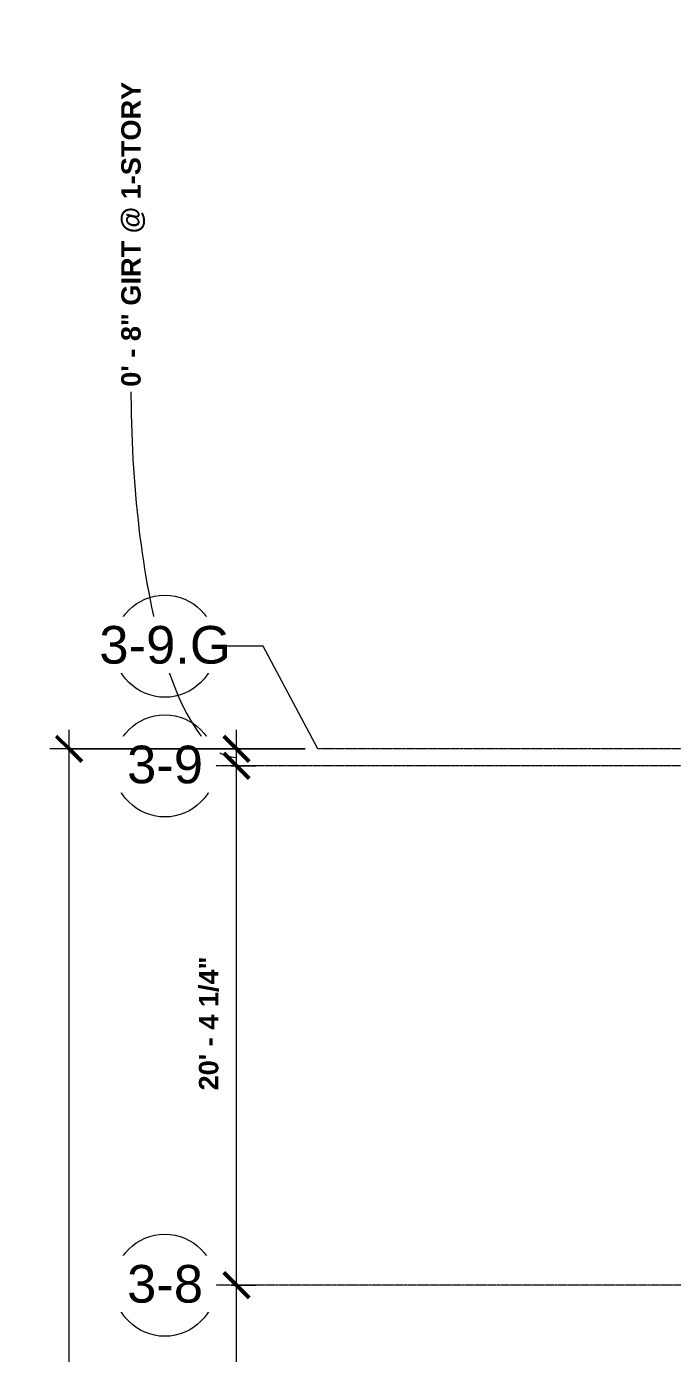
# Model space of a CAD drawing. Header units: inches. Extents: x 21568 to 24810, y -23559 to -20467.
# Drawn here: x 21568 to 21872, y -21176 to -20552 of the extents above; entities that cross this region are included whole.
import ezdxf

# ---------------------------------------------------------------- set-up
doc = ezdxf.new("R2010")
doc.units = ezdxf.units.IN
doc.header["$MEASUREMENT"] = 0
doc.linetypes.add('Grid Line 1_2_', pattern=[0.875, 0.5, -0.125, 0.125, -0.125])
for name, color, linetype, lineweight in [('A-ANNO-DIMS', 211, 'Continuous', 9), ('A-ANNO-DIMS-96', 211, 'Continuous', 9), ('S-GRID', 1, 'Continuous', 9), ('S-GRID-IDEN', 1, 'Continuous', 9)]:
    doc.layers.add(name, color=color, linetype=linetype, lineweight=lineweight)
doc.styles.add('Arial', font='arial.ttf', dxfattribs={"height": 17.703593})
doc.styles.add('Arial_B', font='arialbd.ttf', dxfattribs={"height": 9.132806})
doc.dimstyles.new('OD_Dimension_-_1_16__Tol_', dxfattribs={"dimscale": 12, "dimtxt": 9, "dimasz": 1, "dimexe": 0.75, "dimexo": 0.5, "dimgap": 0.5, "dimtad": 1, "dimdec": 4, "dimrnd": 0.0625, "dimzin": 1, "dimdsep": 46, "dimlunit": 4, "dimtxsty": 'Arial_B', "dimblk1": 'OBLIQUE', "dimblk2": 'OBLIQUE', "dimsah": 1, "dimcen": 0.09, "dimdle": 0.75, "dimazin": 0, "dimtfac": 1, "dimtdec": 4, "dimtix": 1, "dimtmove": 1, "dimatfit": 3, "dimfxl": 1, "dimtvp": 1, "dimtfill": 1, "dimfrac": 2, "dimtolj": 1, "dimtzin": 0, "dimlwd": 13, "dimlwe": 13, "dimarcsym": 2})
doc.dimstyles.new('OD_Dimension_-_1_16__Tol__1', dxfattribs={"dimscale": 12, "dimtxt": 9, "dimasz": 1, "dimexe": 0.75, "dimexo": 0.5, "dimgap": 0.5, "dimtad": 1, "dimdec": 4, "dimrnd": 0.0625, "dimzin": 1, "dimdsep": 46, "dimlunit": 4, "dimtxsty": 'Arial_B', "dimblk1": 'OBLIQUE', "dimblk2": 'OBLIQUE', "dimsah": 1, "dimcen": 0.09, "dimdle": 0.75, "dimazin": 0, "dimtfac": 1, "dimtdec": 4, "dimtix": 1, "dimtmove": 0, "dimatfit": 3, "dimfxl": 1, "dimtvp": 1, "dimtfill": 1, "dimfrac": 2, "dimtolj": 1, "dimtzin": 0, "dimlwd": 13, "dimlwe": 13, "dimarcsym": 2})

# ---------------------------------------------------------------- blocks, each defined once
blk = doc.blocks.new('Grid - Grid Head - Circle-14747-Enlarged First Floor Plan _West_')
at = {"layer": 'S-GRID-IDEN'}
blk.add_circle((0, 0), 0.25, dxfattribs=at)
blk = doc.blocks.new('DIMBLOCK9-Enlarged First Floor Plan _West_')
at = {"layer": 'A-ANNO-DIMS-96', "lineweight": 50}
for p, q in [((21667.29, -21143.8), (21661.29, -21137.8)), ((21667.29, -21143.8), (21673.29, -21149.8)), ((21667.29, -21385.05), (21661.29, -21379.05)), ((21667.29, -21385.05), (21673.29, -21391.05))]:
    blk.add_line(p, q, dxfattribs=at)
at = {"layer": 'A-ANNO-DIMS-96', "lineweight": 13}
for p, q in [((21664.81, -21143.8), (21676.29, -21143.8)), ((21667.29, -21143.8), (21664.81, -21143.8)), ((21667.29, -21385.05), (21667.29, -21143.8)), ((21664.81, -21385.05), (21676.29, -21385.05)), ((21667.29, -21385.05), (21664.81, -21385.05))]:
    blk.add_line(p, q, dxfattribs=at)
at = {"layer": 'A-ANNO-DIMS-96', "color": 0, "lineweight": 13, "insert": (21649.59, -21294.93), "char_height": 9.1328, "width": 73.2, "attachment_point": 1, "rotation": 90, "line_spacing_factor": 0.938532, "style": 'Arial_B', "bg_fill": 3, "box_fill_scale": 1.25, "bg_fill_color": 0, "bg_fill_transparency": 0}
blk.add_mtext('20\' - 1 1/4"', dxfattribs=at)
blk = doc.blocks.new('_Oblique')
at = {"color": 0, "linetype": 'ByBlock', "lineweight": -2}
blk.add_line((-0.5, -0.5), (0.5, 0.5), dxfattribs=at)
blk = doc.blocks.new('DIMBLOCK10-Enlarged First Floor Plan _West_')
at = {"layer": 'A-ANNO-DIMS-96', "lineweight": 50}
for p, q in [((21667.29, -20899.55), (21661.29, -20893.55)), ((21667.29, -20899.55), (21673.29, -20905.55)), ((21667.29, -21143.8), (21661.29, -21137.8)), ((21667.29, -21143.8), (21673.29, -21149.8))]:
    blk.add_line(p, q, dxfattribs=at)
at = {"layer": 'A-ANNO-DIMS-96', "lineweight": 13}
for p, q in [((21664.81, -20899.55), (21676.29, -20899.55)), ((21667.29, -20899.55), (21664.81, -20899.55)), ((21667.29, -21143.8), (21667.29, -20899.55)), ((21664.81, -21143.8), (21676.29, -21143.8)), ((21667.29, -21143.8), (21664.81, -21143.8))]:
    blk.add_line(p, q, dxfattribs=at)
at = {"layer": 'A-ANNO-DIMS-96', "color": 0, "lineweight": 13, "insert": (21649.59, -21052.18), "char_height": 9.1328, "width": 73.2, "attachment_point": 1, "rotation": 90, "line_spacing_factor": 0.938532, "style": 'Arial_B', "bg_fill": 3, "box_fill_scale": 1.25, "bg_fill_color": 0, "bg_fill_transparency": 0}
blk.add_mtext('20\' - 4 1/4"', dxfattribs=at)
blk = doc.blocks.new('DIMBLOCK11-Enlarged First Floor Plan _West_')
at = {"layer": 'A-ANNO-DIMS-96', "lineweight": 50}
for p, q in [((21667.29, -20891.55), (21661.29, -20885.55)), ((21667.29, -20899.55), (21661.29, -20893.55)), ((21667.29, -20891.55), (21673.29, -20897.55)), ((21667.29, -20899.55), (21673.29, -20905.55))]:
    blk.add_line(p, q, dxfattribs=at)
at = {"layer": 'A-ANNO-DIMS-96', "lineweight": 13}
for p, q in [((21667.29, -20899.55), (21667.29, -20882.55)), ((21699.56, -20891.55), (21658.29, -20891.55)), ((21667.29, -20891.55), (21699.56, -20891.55)), ((21664.81, -20899.55), (21676.29, -20899.55)), ((21667.29, -20899.55), (21664.81, -20899.55))]:
    blk.add_line(p, q, dxfattribs=at)
blk.add_ellipse((21667.29, -20721.24), major_axis=(0, 174.31), ratio=0.285006, start_param=1.570796, end_param=3.141593, dxfattribs=at)
at = {"layer": 'A-ANNO-DIMS-96', "color": 0, "lineweight": 13, "insert": (21613.05, -20721.24), "char_height": 9.1328, "width": 167.1429, "attachment_point": 1, "rotation": 90, "line_spacing_factor": 0.938532, "style": 'Arial_B', "bg_fill": 3, "box_fill_scale": 1.25, "bg_fill_color": 0, "bg_fill_transparency": 0}
blk.add_mtext('0\' - 8" GIRT @ 1-STORY', dxfattribs=at)
blk = doc.blocks.new('DIMBLOCK23-Enlarged First Floor Plan _West_')
at = {"layer": 'A-ANNO-DIMS-96', "lineweight": 50}
for p, q in [((21588.48, -20891.55), (21582.48, -20885.55)), ((21588.48, -20891.55), (21594.48, -20897.55)), ((21588.48, -22795.3), (21582.48, -22789.3)), ((21588.48, -22795.3), (21594.48, -22801.3))]:
    blk.add_line(p, q, dxfattribs=at)
at = {"layer": 'A-ANNO-DIMS-96', "lineweight": 13}
for p, q in [((21588.48, -22804.3), (21588.48, -20882.55)), ((21699.56, -20891.55), (21579.48, -20891.55)), ((21588.48, -20891.55), (21699.56, -20891.55)), ((21699.56, -22795.3), (21579.48, -22795.3)), ((21588.48, -22795.3), (21699.56, -22795.3))]:
    blk.add_line(p, q, dxfattribs=at)
at = {"layer": 'A-ANNO-DIMS-96', "color": 0, "lineweight": 13, "insert": (21570.78, -21877.36), "char_height": 9.1328, "width": 81.4286, "attachment_point": 1, "rotation": 90, "line_spacing_factor": 0.938532, "style": 'Arial_B', "bg_fill": 3, "box_fill_scale": 1.25, "bg_fill_color": 0, "bg_fill_transparency": 0}
blk.add_mtext('158\' - 7 3/4"', dxfattribs=at)

msp = doc.modelspace()

# ---------------------------------------------------------------- block references
at = {"layer": 'S-GRID-IDEN', "xscale": 95.99999999999994, "yscale": 95.99999999999994, "zscale": 95.99999999999994, "rotation": 89.99999999999986}
msp.add_blockref('Grid - Grid Head - Circle-14747-Enlarged First Floor Plan _West_', (21633.56096, -21143.80281), dxfattribs=at)

# ---------------------------------------------------------------- next in the draw order: texts
at = {"layer": 'S-GRID-IDEN', "insert": (21633.65845, -21134.27306), "char_height": 17.703593, "width": 42.552, "attachment_point": 2, "line_spacing_factor": 0.938532, "style": 'Arial', "bg_fill": 3, "box_fill_scale": 1.25, "bg_fill_color": 0, "bg_fill_transparency": 0}
msp.add_mtext('3-8', dxfattribs=at)

# ---------------------------------------------------------------- next in the draw order: linework, layer by layer
at = {"layer": 'S-GRID', "linetype": 'Grid Line 1_2_'}
msp.add_line((22765.01217, -21143.80281), (21657.56096, -21143.80281), dxfattribs=at)

# ---------------------------------------------------------------- next in the draw order: dimensions: what is measured, and where the dimension line sits
at = {"layer": 'A-ANNO-DIMS', "lineweight": 13}
dim = msp.add_linear_dim(base=(21667.29342, -21143.80281), p1=(21658.80814, -21385.05281), p2=(21658.80814, -21143.80281), angle=90, dimstyle='OD_Dimension_-_1_16__Tol__1', override={"dimpost": '<>', "dimfxl": 241.25}, dxfattribs=at)
dim.commit()
dim.dimension.update_dxf_attribs({"geometry": 'DIMBLOCK9-Enlarged First Floor Plan _West_', "text_midpoint": (21656.57128, -21264.42781)})

# ---------------------------------------------------------------- next in the draw order: dimensions: what is measured, and where the dimension line sits
dim = msp.add_linear_dim(base=(21667.29342, -20899.55281), p1=(21658.80814, -21143.80281), p2=(21658.80814, -20899.55281), angle=90, dimstyle='OD_Dimension_-_1_16__Tol__1', override={"dimpost": '<>', "dimfxl": 244.25}, dxfattribs=at)
dim.commit()
dim.dimension.update_dxf_attribs({"geometry": 'DIMBLOCK10-Enlarged First Floor Plan _West_', "text_midpoint": (21656.57128, -21021.67781)})

# ---------------------------------------------------------------- next in the draw order: dimensions: what is measured, and where the dimension line sits
dim = msp.add_linear_dim(base=(21667.29342, -20891.55281), p1=(21658.80814, -20899.55281), p2=(21705.56096, -20891.55281), angle=90, dimstyle='OD_Dimension_-_1_16__Tol_', override={"dimpost": '<>GIRT @ 1-STORY', "dimfxl": 47.432327}, dxfattribs=at)
dim.commit()
dim.dimension.update_dxf_attribs({"geometry": 'DIMBLOCK11-Enlarged First Floor Plan _West_', "text_midpoint": (21619.14178, -20637.67349), "dimtype": 160, "text_rotation": 90})

# ---------------------------------------------------------------- next in the draw order: linework, layer by layer
at = {"layer": 'S-GRID'}
msp.add_line((21705.56096, -20891.55281), (21679.74034, -20843.27797), dxfattribs=at)
at = {"layer": 'S-GRID', "linetype": 'Grid Line 1_2_'}
msp.add_line((22871.85188, -20891.55281), (21705.56096, -20891.55281), dxfattribs=at)

# ---------------------------------------------------------------- next in the draw order: block references
at = {"layer": 'S-GRID-IDEN', "xscale": 95.99999999999994, "yscale": 95.99999999999994, "zscale": 95.99999999999994, "rotation": 89.99999999999987}
for p in [(21633.56096, -20843.27797), (21633.56096, -20899.55281)]:
    msp.add_blockref('Grid - Grid Head - Circle-14747-Enlarged First Floor Plan _West_', p, dxfattribs=at)

# ---------------------------------------------------------------- next in the draw order: texts
at = {"layer": 'S-GRID-IDEN', "char_height": 17.703593, "attachment_point": 2, "line_spacing_factor": 0.938532, "style": 'Arial', "bg_fill": 3, "box_fill_scale": 1.25, "bg_fill_color": 0, "bg_fill_transparency": 0}
for s, insert, width in [('3-9.G', (21633.65845, -20833.74823), 73.656), ('3-9', (21633.65845, -20890.02306), 42.552)]:
    msp.add_mtext(s, dxfattribs=dict(at, insert=insert, width=width))

# ---------------------------------------------------------------- next in the draw order: linework, layer by layer
at = {"layer": 'S-GRID'}
msp.add_line((21679.74034, -20843.27797), (21657.56096, -20843.27797), dxfattribs=at)
at = {"layer": 'S-GRID', "linetype": 'Grid Line 1_2_'}
msp.add_line((22871.85188, -20899.55281), (21657.56096, -20899.55281), dxfattribs=at)

# ---------------------------------------------------------------- next in the draw order: dimensions: what is measured, and where the dimension line sits
at = {"layer": 'A-ANNO-DIMS', "lineweight": 13}
dim = msp.add_linear_dim(base=(21588.48258, -20891.55281), p1=(21705.56096, -22795.30281), p2=(21705.56096, -20891.55281), angle=90, dimstyle='OD_Dimension_-_1_16__Tol__1', override={"dimpost": '<>', "dimfxl": 1903.75}, dxfattribs=at)
dim.commit()
dim.dimension.update_dxf_attribs({"geometry": 'DIMBLOCK23-Enlarged First Floor Plan _West_', "text_midpoint": (21577.75731, -21843.42781)})

doc.saveas('drawing.dxf')
